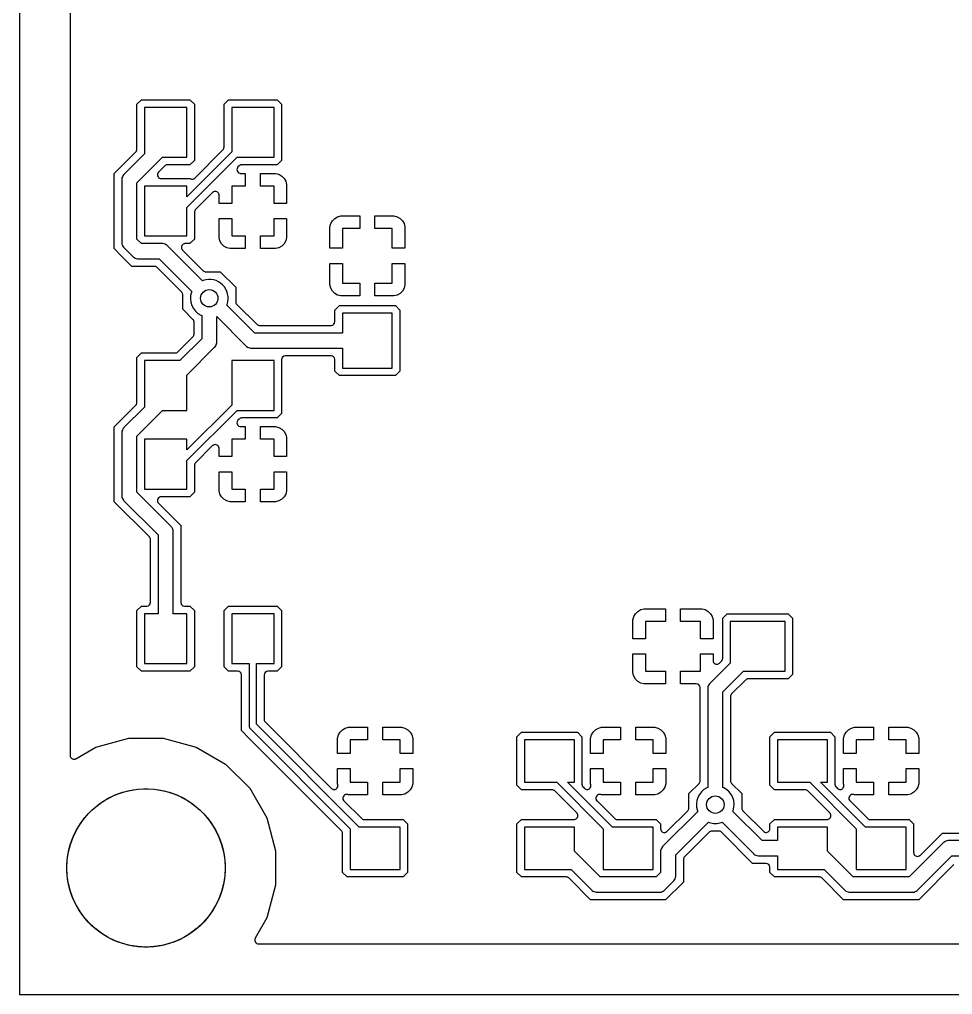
# Model space of a CAD drawing. Header units: millimetres. Extents: x 0 to 122, y 0 to 48.
# Drawn here: x 0 to 18.73, y 0 to 19.56 of the extents above; entities that cross this region are included whole.
import ezdxf

# ---------------------------------------------------------------- set-up
doc = ezdxf.new("R2010")
doc.units = ezdxf.units.MM

msp = doc.modelspace()

# ---------------------------------------------------------------- linework, layer by layer
at = {"layer": '16_copper'}
msp.add_lwpolyline([(1.016, 42.975), (1.016, 4.798), (1.017, 4.795), (1.016, 4.791, 0.45857), (1.111, 4.724), (1.118, 4.727), (1.124, 4.729, 0.021981), (1.13, 4.732), (1.535, 4.966), (2.197, 5.143), (2.883, 5.143), (3.545, 4.966), (4.139, 4.623), (4.623, 4.139), (4.966, 3.545), (5.143, 2.883), (5.143, 2.197), (4.966, 1.535), (4.732, 1.13), (4.731, 1.127), (4.729, 1.124, 0.458572), (4.778, 1.019), (4.785, 1.018), (4.792, 1.016, 0.021983), (4.798, 1.016), (25.782, 1.016)], format="xyb", dxfattribs=at)
at = {"layer": '1_copper'}
for points in [[(1.016, 42.975), (1.016, 4.798), (1.017, 4.795), (1.016, 4.791, 0.45857), (1.111, 4.724), (1.118, 4.727), (1.124, 4.729, 0.021981), (1.13, 4.732), (1.535, 4.966), (2.197, 5.143), (2.883, 5.143), (3.545, 4.966), (4.139, 4.623), (4.623, 4.139), (4.966, 3.545), (5.143, 2.883), (5.143, 2.197), (4.966, 1.535), (4.732, 1.13), (4.731, 1.127), (4.729, 1.124, 0.458572), (4.778, 1.019), (4.785, 1.018), (4.792, 1.016, 0.021983), (4.798, 1.016), (28.957, 1.016)], [(18.76, 2.608), (18.053, 1.9), (16.547, 1.9), (16.113, 2.335), (16.106, 2.34), (16.099, 2.346, 0.087651), (16.075, 2.356), (16.067, 2.356), (16.059, 2.358), (15.157, 2.358), (15.068, 2.447), (15.068, 2.554), (15.067, 2.56, 0.392588), (14.991, 2.63), (14.719, 2.63), (14.092, 3.257), (14.085, 3.262), (14.079, 3.268, 0.087651), (14.054, 3.278), (14.047, 3.278), (14.038, 3.279), (13.902, 3.279), (13.894, 3.278), (13.885, 3.278, 0.087654), (13.861, 3.267), (13.855, 3.262), (13.848, 3.257), (13.352, 2.761), (13.347, 2.754), (13.341, 2.748, 0.087651), (13.331, 2.723), (13.331, 2.716), (13.33, 2.707), (13.33, 2.257), (12.973, 1.9), (11.467, 1.9), (11.033, 2.335), (11.026, 2.34), (11.019, 2.346, 0.087651), (10.995, 2.356), (10.987, 2.356), (10.979, 2.358), (10.077, 2.358), (9.988, 2.447), (9.988, 3.423), (10.077, 3.512), (11.135, 3.512), (11.138, 3.513), (11.141, 3.513, 0.54841), (11.202, 3.626), (11.197, 3.633), (11.193, 3.639, 0.015772), (11.189, 3.642), (10.746, 4.085), (10.74, 4.09), (10.733, 4.096, 0.087651), (10.709, 4.106), (10.701, 4.106), (10.693, 4.108), (10.077, 4.108), (9.988, 4.197), (9.988, 5.173), (10.077, 5.262), (11.203, 5.262), (11.292, 5.173), (11.292, 4.217), (11.294, 4.209), (11.294, 4.201, 0.069378), (11.305, 4.176), (11.309, 4.171), (11.31, 4.17), (11.312, 4.166), (11.314, 4.165), (11.315, 4.164), (11.343, 4.135, 0.087055), (11.373, 4.117), (11.381, 4.114), (11.383, 4.114), (11.385, 4.114, 0.218355), (11.446, 4.13), (11.452, 4.137), (11.459, 4.144, 0.121774), (11.473, 4.188), (11.472, 4.198), (11.472, 4.206, 0.008338), (11.471, 4.209), (11.466, 4.227), (11.466, 4.533), (11.72, 4.533), (11.72, 4.26), (12.068, 4.26), (12.068, 4.006), (11.687, 4.006), (11.669, 4.011, 0.663356), (11.582, 3.9), (11.588, 3.892), (11.593, 3.885, 0.009572), (11.595, 3.883), (11.944, 3.535), (11.95, 3.53), (11.957, 3.524, 0.087651), (11.981, 3.514), (11.989, 3.514), (11.997, 3.512), (12.783, 3.512), (12.872, 3.423), (12.872, 3.327), (12.873, 3.325), (12.873, 3.322, 0.54841), (12.986, 3.261), (12.993, 3.266), (12.999, 3.27, 0.015772), (13.002, 3.274), (13.417, 3.688), (13.422, 3.695), (13.428, 3.701, 0.087651), (13.438, 3.726), (13.438, 3.733), (13.439, 3.742), (13.439, 4.03), (13.643, 4.233), (13.648, 4.24), (13.653, 4.247, 0.087651), (13.663, 4.271), (13.664, 4.278), (13.665, 4.287), (13.665, 6.155), (13.664, 6.16, 0.392588), (13.589, 6.231), (13.272, 6.231), (13.272, 6.485), (13.67, 6.485), (13.67, 6.833), (13.924, 6.833), (13.924, 6.704), (13.924, 6.701), (13.924, 6.698, 0.54841), (14.037, 6.638), (14.044, 6.643), (14.051, 6.647), (14.052, 6.649), (14.054, 6.65), (14.095, 6.691, 0.144304), (14.116, 6.729), (14.116, 6.737), (14.118, 6.745), (14.118, 7.548), (14.207, 7.637), (15.433, 7.637), (15.522, 7.548), (15.522, 6.422), (15.433, 6.333), (14.63, 6.333), (14.622, 6.331), (14.613, 6.331, 0.087654), (14.589, 6.32), (14.583, 6.316), (14.576, 6.31), (14.297, 6.031), (14.292, 6.024), (14.287, 6.018, 0.087651), (14.277, 5.993), (14.276, 5.986), (14.275, 5.977), (14.275, 4.287), (14.276, 4.281, 0.000083), (14.276, 4.281), (14.276, 4.279), (14.277, 4.27, 0.087654), (14.287, 4.246), (14.292, 4.24), (14.297, 4.233), (14.501, 4.03), (14.501, 3.742), (14.502, 3.734), (14.502, 3.725, 0.087654), (14.513, 3.701), (14.518, 3.695), (14.523, 3.688), (14.938, 3.274), (14.94, 3.272), (14.942, 3.27, 0.54841), (15.065, 3.307), (15.066, 3.315), (15.067, 3.323, 0.01577), (15.068, 3.327), (15.068, 3.423), (15.157, 3.512), (16.215, 3.512), (16.218, 3.513), (16.221, 3.513, 0.54841), (16.282, 3.626), (16.277, 3.633), (16.273, 3.639, 0.015772), (16.269, 3.642), (15.826, 4.085), (15.82, 4.09), (15.813, 4.096, 0.087651), (15.789, 4.106), (15.781, 4.106), (15.773, 4.108), (15.157, 4.108), (15.068, 4.197), (15.068, 5.173), (15.157, 5.262), (16.283, 5.262), (16.372, 5.173), (16.372, 4.217), (16.374, 4.209), (16.374, 4.201, 0.069378), (16.385, 4.176), (16.389, 4.171), (16.39, 4.17), (16.392, 4.166), (16.394, 4.165), (16.395, 4.164), (16.423, 4.135, 0.087055), (16.453, 4.117), (16.461, 4.114), (16.463, 4.114), (16.465, 4.114, 0.218355), (16.526, 4.13), (16.532, 4.137), (16.539, 4.144, 0.121774), (16.553, 4.188), (16.552, 4.198), (16.552, 4.206, 0.008338), (16.551, 4.209), (16.546, 4.227), (16.546, 4.533), (16.8, 4.533), (16.8, 4.26), (17.148, 4.26), (17.148, 4.006), (16.767, 4.006), (16.749, 4.011, 0.663356), (16.662, 3.9), (16.668, 3.892), (16.673, 3.885, 0.009572), (16.675, 3.883), (17.024, 3.535), (17.03, 3.53), (17.037, 3.524, 0.087651), (17.061, 3.514), (17.069, 3.514), (17.077, 3.512), (17.863, 3.512), (17.952, 3.423), (17.952, 2.846), (17.953, 2.844), (17.953, 2.841, 0.54841), (18.066, 2.78), (18.073, 2.785), (18.079, 2.789, 0.015772), (18.082, 2.792), (18.53, 3.24), (20.071, 3.24)], [(20.3, 3.087), (18.656, 3.087), (18.65, 3.087), (18.645, 3.087, 0.153128), (18.56, 3.053), (18.548, 3.043), (17.863, 2.358), (16.737, 2.358), (16.22, 2.874), (16.22, 3.36), (15.22, 3.36), (15.22, 3.087), (14.908, 3.087), (14.323, 3.673), (14.329, 3.688, 0.376373), (14.138, 4.15), (14.122, 4.156), (14.122, 6.072), (14.536, 6.485), (15.37, 6.485), (15.37, 7.485), (14.27, 7.485), (14.27, 6.651), (13.862, 6.243), (13.859, 6.238), (13.854, 6.234, 0.153125), (13.818, 6.151), (13.818, 6.135), (13.818, 4.156), (13.802, 4.15, 0.376373), (13.611, 3.688), (13.617, 3.673), (12.917, 2.973), (12.913, 2.968), (12.909, 2.964, 0.153125), (12.873, 2.88), (12.872, 2.865), (12.872, 2.447), (12.783, 2.358), (11.657, 2.358), (11.14, 2.874), (11.14, 3.36), (10.14, 3.36), (10.14, 2.51), (11.073, 2.51), (11.486, 2.097), (11.49, 2.094), (11.494, 2.09, 0.153125), (11.578, 2.054), (11.594, 2.053), (12.846, 2.053), (12.852, 2.053), (12.858, 2.053, 0.153128), (12.942, 2.087), (12.954, 2.097), (13.133, 2.276), (13.136, 2.28), (13.14, 2.284, 0.153125), (13.176, 2.368), (13.177, 2.384), (13.177, 2.802), (13.833, 3.457), (13.848, 3.451, 0.165099), (14.092, 3.451), (14.107, 3.457), (14.737, 2.827), (14.742, 2.824), (14.746, 2.819, 0.153125), (14.829, 2.783), (14.845, 2.783), (15.22, 2.783), (15.22, 2.51), (16.153, 2.51), (16.566, 2.097), (16.57, 2.094), (16.574, 2.09, 0.153125), (16.658, 2.054), (16.674, 2.053), (17.926, 2.053), (17.932, 2.053), (17.938, 2.053, 0.153128), (18.022, 2.087), (18.034, 2.097), (18.719, 2.783), (20.3, 2.783)]]:
    msp.add_lwpolyline(points, format="xyb", dxfattribs=at)
for points in [[(2.447, 6.488), (2.358, 6.577), (2.358, 7.703), (2.447, 7.792), (2.554, 7.792), (2.56, 7.793, 0.392588), (2.63, 7.869), (2.63, 9.126), (2.629, 9.135), (2.628, 9.143, 0.087654), (2.618, 9.167), (2.613, 9.173), (2.608, 9.18), (1.9, 9.887), (1.9, 11.393), (2.335, 11.827), (2.34, 11.834), (2.346, 11.841, 0.087651), (2.356, 11.865), (2.356, 11.873), (2.358, 11.881), (2.358, 12.783), (2.447, 12.872), (3.125, 12.872), (3.133, 12.874), (3.142, 12.874, 0.087654), (3.166, 12.885), (3.172, 12.889), (3.179, 12.895), (3.483, 13.199), (3.488, 13.206), (3.493, 13.212, 0.087651), (3.503, 13.237), (3.504, 13.244), (3.505, 13.253), (3.505, 13.493), (3.504, 13.501), (3.503, 13.51, 0.087654), (3.493, 13.534), (3.488, 13.54), (3.483, 13.547), (3.279, 13.75), (3.279, 14.038), (3.278, 14.046), (3.278, 14.055, 0.087654), (3.267, 14.079), (3.262, 14.085), (3.257, 14.092), (2.761, 14.588), (2.754, 14.593), (2.748, 14.599, 0.087651), (2.723, 14.609), (2.716, 14.609), (2.707, 14.61), (2.257, 14.61), (2.057, 14.811), (2.057, 14.811), (1.9, 14.967), (1.9, 16.473), (2.335, 16.907), (2.34, 16.914), (2.346, 16.921, 0.087651), (2.356, 16.945), (2.356, 16.953), (2.358, 16.961), (2.358, 17.863), (2.447, 17.952), (3.423, 17.952), (3.512, 17.863), (3.512, 16.737), (3.423, 16.648), (2.969, 16.648), (2.961, 16.646), (2.952, 16.646, 0.087654), (2.928, 16.635), (2.922, 16.631), (2.915, 16.625), (2.792, 16.502), (2.791, 16.5), (2.789, 16.498, 0.54841), (2.826, 16.375), (2.834, 16.374), (2.842, 16.373, 0.01577), (2.846, 16.372), (3.427, 16.372), (3.43, 16.37, 0.332584), (3.52, 16.383), (4.085, 16.949), (4.09, 16.955), (4.096, 16.962, 0.087651), (4.106, 16.986), (4.106, 16.994), (4.108, 17.002), (4.108, 17.863), (4.197, 17.952), (5.173, 17.952), (5.262, 17.863), (5.262, 16.737), (5.173, 16.648), (4.462, 16.648), (4.454, 16.646), (4.446, 16.646, 0.069383), (4.421, 16.635), (4.416, 16.631), (4.409, 16.625), (4.387, 16.604, 0.572911), (4.421, 16.477), (4.429, 16.476), (4.436, 16.474, 0.015791), (4.441, 16.474), (4.533, 16.474), (4.533, 16.22), (4.26, 16.22), (4.26, 15.872), (4.006, 15.872), (4.006, 16.039), (4.006, 16.042), (4.006, 16.044, 0.54841), (3.893, 16.105), (3.886, 16.1), (3.879, 16.096, 0.015772), (3.876, 16.093), (3.535, 15.751), (3.53, 15.745), (3.524, 15.738, 0.087651), (3.514, 15.714), (3.514, 15.706), (3.512, 15.698), (3.512, 15.157), (3.423, 15.068), (3.327, 15.068), (3.325, 15.067), (3.322, 15.067, 0.54841), (3.261, 14.954), (3.266, 14.947), (3.27, 14.941, 0.015772), (3.274, 14.938), (3.688, 14.523), (3.695, 14.518), (3.701, 14.512, 0.087651), (3.726, 14.502), (3.733, 14.502), (3.742, 14.501), (4.03, 14.501), (4.341, 14.19), (4.341, 13.902), (4.342, 13.894), (4.342, 13.885, 0.087654), (4.353, 13.861), (4.358, 13.855), (4.363, 13.848), (4.764, 13.447), (4.771, 13.442), (4.777, 13.437, 0.087651), (4.802, 13.427), (4.809, 13.426), (4.818, 13.425), (6.256, 13.425), (6.262, 13.426, 0.392588), (6.333, 13.501), (6.333, 13.733), (6.422, 13.822), (7.548, 13.822), (7.637, 13.733), (7.637, 12.507), (7.548, 12.418), (6.422, 12.418), (6.333, 12.507), (6.333, 12.739), (6.332, 12.745, 0.392588), (6.256, 12.815), (5.339, 12.815), (5.333, 12.814, 0.392588), (5.262, 12.739), (5.262, 11.657), (5.173, 11.568), (4.462, 11.568), (4.454, 11.566), (4.446, 11.566, 0.069383), (4.421, 11.555), (4.416, 11.551), (4.409, 11.545), (4.387, 11.524, 0.572911), (4.421, 11.397), (4.429, 11.396), (4.436, 11.394, 0.015791), (4.441, 11.394), (4.533, 11.394), (4.533, 11.14), (4.26, 11.14), (4.26, 10.792), (4.006, 10.792), (4.006, 10.959), (4.006, 10.962), (4.006, 10.964, 0.54841), (3.893, 11.025), (3.886, 11.02), (3.879, 11.016, 0.015772), (3.876, 11.013), (3.535, 10.671), (3.532, 10.668), (3.531, 10.667), (3.529, 10.664), (3.524, 10.658, 0.01577), (3.522, 10.654), (3.52, 10.65), (3.519, 10.649), (3.518, 10.644), (3.515, 10.638, 0.015767), (3.514, 10.634), (3.514, 10.63), (3.513, 10.628), (3.513, 10.623), (3.512, 10.618), (3.512, 10.077), (3.423, 9.988), (2.846, 9.988), (2.844, 9.987), (2.841, 9.987, 0.54841), (2.78, 9.874), (2.785, 9.867), (2.789, 9.861, 0.015772), (2.792, 9.858), (3.24, 9.41), (3.24, 7.869), (3.241, 7.863, 0.392588), (3.316, 7.792), (3.423, 7.792), (3.512, 7.703), (3.512, 6.577), (3.423, 6.488)], [(3.36, 7.64), (3.087, 7.64), (3.087, 9.284), (3.087, 9.29), (3.087, 9.295, 0.153128), (3.053, 9.38), (3.043, 9.392), (2.358, 10.077), (2.358, 11.203), (2.874, 11.72), (3.36, 11.72), (3.36, 12.429), (3.918, 12.987), (3.921, 12.992), (3.926, 12.996, 0.153125), (3.962, 13.079), (3.962, 13.095), (3.962, 13.602), (4.552, 13.012), (4.557, 13.009), (4.561, 13.004, 0.153125), (4.644, 12.968), (4.66, 12.968), (6.485, 12.968), (6.485, 12.57), (7.485, 12.57), (7.485, 13.67), (6.485, 13.67), (6.485, 13.272), (4.723, 13.272), (4.163, 13.833), (4.169, 13.848, 0.621838), (3.688, 14.329), (3.673, 14.323), (2.973, 15.023), (2.968, 15.027), (2.964, 15.031, 0.153125), (2.88, 15.067), (2.865, 15.068), (2.447, 15.068), (2.358, 15.157), (2.358, 16.283), (2.874, 16.8), (3.36, 16.8), (3.36, 17.8), (2.51, 17.8), (2.51, 16.867), (2.097, 16.454), (2.094, 16.45), (2.09, 16.446, 0.153125), (2.054, 16.362), (2.053, 16.346), (2.053, 15.094), (2.053, 15.088), (2.053, 15.082, 0.153128), (2.087, 14.998), (2.097, 14.986), (2.276, 14.807), (2.28, 14.804), (2.284, 14.8, 0.153125), (2.368, 14.764), (2.384, 14.763), (2.802, 14.763), (3.457, 14.107), (3.451, 14.092, 0.376373), (3.642, 13.63), (3.658, 13.624), (3.658, 13.158), (3.219, 12.72), (2.51, 12.72), (2.51, 11.787), (2.097, 11.374), (2.094, 11.37), (2.09, 11.366, 0.153125), (2.054, 11.282), (2.053, 11.266), (2.053, 10.014), (2.053, 10.008), (2.053, 10.002, 0.153128), (2.087, 9.918), (2.097, 9.906), (2.783, 9.221), (2.783, 7.64), (2.51, 7.64), (2.51, 6.64), (3.36, 6.64)], [(6.577, 2.358), (6.488, 2.447), (6.488, 3.233), (6.486, 3.241), (6.486, 3.249, 0.087654), (6.475, 3.274), (6.471, 3.279), (6.465, 3.286), (4.613, 5.139), (4.456, 5.295), (4.456, 6.411), (4.456, 6.417, 0.392588), (4.38, 6.488), (4.197, 6.488), (4.108, 6.577), (4.108, 7.703), (4.197, 7.792), (5.173, 7.792), (5.262, 7.703), (5.262, 6.577), (5.173, 6.488), (4.99, 6.488), (4.984, 6.487, 0.392588), (4.914, 6.411), (4.914, 5.516), (4.915, 5.508), (4.915, 5.499, 0.087654), (4.926, 5.475), (4.931, 5.469), (4.936, 5.462), (6.263, 4.135), (6.265, 4.134), (6.266, 4.132, 0.077297), (6.293, 4.117), (6.301, 4.114), (6.303, 4.114), (6.305, 4.114, 0.218355), (6.366, 4.13), (6.372, 4.137), (6.379, 4.144, 0.121774), (6.393, 4.188), (6.392, 4.198), (6.392, 4.206, 0.008338), (6.391, 4.209), (6.386, 4.227), (6.386, 4.533), (6.64, 4.533), (6.64, 4.26), (6.988, 4.26), (6.988, 4.006), (6.607, 4.006), (6.589, 4.011, 0.663356), (6.502, 3.9), (6.508, 3.892), (6.513, 3.885, 0.009572), (6.515, 3.883), (6.864, 3.535), (6.87, 3.53), (6.877, 3.524, 0.087651), (6.901, 3.514), (6.909, 3.514), (6.917, 3.512), (7.703, 3.512), (7.792, 3.423), (7.792, 2.447), (7.703, 2.358)], [(7.64, 3.36), (6.823, 3.36), (4.761, 5.422), (4.761, 6.64), (5.11, 6.64), (5.11, 7.64), (4.26, 7.64), (4.26, 6.64), (4.609, 6.64), (4.609, 5.39), (4.61, 5.382), (4.611, 5.373, 0.087654), (4.621, 5.349), (4.626, 5.343), (4.631, 5.336), (6.64, 3.327), (6.64, 2.51), (7.64, 2.51)]]:
    msp.add_lwpolyline(points, format="xyb", close=True, dxfattribs=at)
for points in [[(3.36, 15.792), (4.368, 16.8), (5.11, 16.8), (5.11, 17.8), (4.26, 17.8), (4.26, 16.908), (3.36, 16.008), (3.36, 16.22), (2.51, 16.22), (2.51, 15.22), (3.36, 15.22)], [(5.11, 15.872), (5.11, 16.22), (4.837, 16.22), (4.837, 16.474), (5.143, 16.474), (5.208, 16.457), (5.266, 16.423), (5.313, 16.376), (5.347, 16.318), (5.364, 16.253), (5.364, 15.872)], [(4.227, 14.966), (4.162, 14.983), (4.104, 15.017), (4.057, 15.064), (4.023, 15.122), (4.006, 15.187), (4.006, 15.568), (4.26, 15.568), (4.26, 15.22), (4.533, 15.22), (4.533, 14.966)], [(4.837, 14.966), (4.837, 15.22), (5.11, 15.22), (5.11, 15.568), (5.364, 15.568), (5.364, 15.187), (5.347, 15.122), (5.313, 15.064), (5.266, 15.017), (5.208, 14.983), (5.143, 14.966)], [(6.231, 14.972), (6.231, 15.403), (6.248, 15.468), (6.282, 15.526), (6.329, 15.573), (6.387, 15.607), (6.452, 15.624), (6.833, 15.624), (6.833, 15.37), (6.485, 15.37), (6.485, 14.972)], [(7.485, 14.972), (7.485, 15.37), (7.137, 15.37), (7.137, 15.624), (7.518, 15.624), (7.583, 15.607), (7.641, 15.573), (7.688, 15.526), (7.722, 15.468), (7.739, 15.403), (7.739, 14.972)], [(6.452, 14.016), (6.387, 14.033), (6.329, 14.067), (6.282, 14.114), (6.248, 14.172), (6.231, 14.237), (6.231, 14.668), (6.485, 14.668), (6.485, 14.27), (6.833, 14.27), (6.833, 14.016)], [(7.137, 14.016), (7.137, 14.27), (7.485, 14.27), (7.485, 14.668), (7.739, 14.668), (7.739, 14.237), (7.722, 14.172), (7.688, 14.114), (7.641, 14.067), (7.583, 14.033), (7.518, 14.016)], [(3.36, 10.712), (4.368, 11.72), (5.11, 11.72), (5.11, 12.72), (4.26, 12.72), (4.26, 11.828), (3.36, 10.928), (3.36, 11.14), (2.51, 11.14), (2.51, 10.14), (3.36, 10.14)], [(5.11, 10.792), (5.11, 11.14), (4.837, 11.14), (4.837, 11.394), (5.143, 11.394), (5.208, 11.377), (5.266, 11.343), (5.313, 11.296), (5.347, 11.238), (5.364, 11.173), (5.364, 10.792)], [(4.227, 9.886), (4.162, 9.903), (4.104, 9.937), (4.057, 9.984), (4.023, 10.042), (4.006, 10.107), (4.006, 10.488), (4.26, 10.488), (4.26, 10.14), (4.533, 10.14), (4.533, 9.886)], [(4.837, 9.886), (4.837, 10.14), (5.11, 10.14), (5.11, 10.488), (5.364, 10.488), (5.364, 10.107), (5.347, 10.042), (5.313, 9.984), (5.266, 9.937), (5.208, 9.903), (5.143, 9.886)], [(12.316, 7.137), (12.316, 7.518), (12.333, 7.583), (12.367, 7.641), (12.414, 7.688), (12.472, 7.722), (12.537, 7.739), (12.968, 7.739), (12.968, 7.485), (12.57, 7.485), (12.57, 7.137)], [(13.67, 7.137), (13.67, 7.485), (13.272, 7.485), (13.272, 7.739), (13.703, 7.739), (13.768, 7.722), (13.826, 7.688), (13.873, 7.641), (13.907, 7.583), (13.924, 7.518), (13.924, 7.137)], [(12.537, 6.231), (12.472, 6.248), (12.414, 6.282), (12.367, 6.329), (12.333, 6.387), (12.316, 6.452), (12.316, 6.833), (12.57, 6.833), (12.57, 6.485), (12.968, 6.485), (12.968, 6.231)], [(6.386, 4.837), (6.386, 5.143), (6.403, 5.208), (6.437, 5.266), (6.484, 5.313), (6.542, 5.347), (6.607, 5.364), (6.988, 5.364), (6.988, 5.11), (6.64, 5.11), (6.64, 4.837)], [(7.64, 4.837), (7.64, 5.11), (7.292, 5.11), (7.292, 5.364), (7.673, 5.364), (7.738, 5.347), (7.796, 5.313), (7.843, 5.266), (7.877, 5.208), (7.894, 5.143), (7.894, 4.837)], [(11.466, 4.837), (11.466, 5.143), (11.483, 5.208), (11.517, 5.266), (11.564, 5.313), (11.622, 5.347), (11.687, 5.364), (12.068, 5.364), (12.068, 5.11), (11.72, 5.11), (11.72, 4.837)], [(12.72, 4.837), (12.72, 5.11), (12.372, 5.11), (12.372, 5.364), (12.753, 5.364), (12.818, 5.347), (12.876, 5.313), (12.923, 5.266), (12.957, 5.208), (12.974, 5.143), (12.974, 4.837)], [(16.546, 4.837), (16.546, 5.143), (16.563, 5.208), (16.597, 5.266), (16.644, 5.313), (16.702, 5.347), (16.767, 5.364), (17.148, 5.364), (17.148, 5.11), (16.8, 5.11), (16.8, 4.837)], [(17.8, 4.837), (17.8, 5.11), (17.452, 5.11), (17.452, 5.364), (17.833, 5.364), (17.898, 5.347), (17.956, 5.313), (18.003, 5.266), (18.037, 5.208), (18.054, 5.143), (18.054, 4.837)], [(12.72, 3.36), (11.903, 3.36), (11.003, 4.26), (11.14, 4.26), (11.14, 5.11), (10.14, 5.11), (10.14, 4.26), (10.787, 4.26), (11.72, 3.327), (11.72, 2.51), (12.72, 2.51)], [(17.8, 3.36), (16.983, 3.36), (16.083, 4.26), (16.22, 4.26), (16.22, 5.11), (15.22, 5.11), (15.22, 4.26), (15.867, 4.26), (16.8, 3.327), (16.8, 2.51), (17.8, 2.51)], [(7.292, 4.006), (7.292, 4.26), (7.64, 4.26), (7.64, 4.533), (7.894, 4.533), (7.894, 4.227), (7.877, 4.162), (7.843, 4.104), (7.796, 4.057), (7.738, 4.023), (7.673, 4.006)], [(12.372, 4.006), (12.372, 4.26), (12.72, 4.26), (12.72, 4.533), (12.974, 4.533), (12.974, 4.227), (12.957, 4.162), (12.923, 4.104), (12.876, 4.057), (12.818, 4.023), (12.753, 4.006)], [(17.452, 4.006), (17.452, 4.26), (17.8, 4.26), (17.8, 4.533), (18.054, 4.533), (18.054, 4.227), (18.037, 4.162), (18.003, 4.104), (17.956, 4.057), (17.898, 4.023), (17.833, 4.006)]]:
    msp.add_lwpolyline(points, close=True, dxfattribs=at)
at = {"layer": 'drills_NPTH'}
msp.add_circle((2.54, 2.54), 1.588, dxfattribs=at)
at = {"layer": 'drills_via_1_16'}
for centre in [(3.81, 13.97), (13.97, 3.81)]:
    msp.add_circle(centre, 0.175, dxfattribs=at)
at = {"layer": 'holes'}
msp.add_lwpolyline([(4.128, 2.488), (4.121, 2.384), (4.107, 2.281), (4.087, 2.179), (4.06, 2.079), (4.027, 1.981), (3.987, 1.884), (3.941, 1.791), (3.889, 1.701), (3.831, 1.615), (3.768, 1.532), (3.699, 1.454), (3.626, 1.381), (3.548, 1.312), (3.465, 1.249), (3.379, 1.191), (3.289, 1.139), (3.196, 1.093), (3.099, 1.053), (3.001, 1.02), (2.901, 0.993), (2.799, 0.973), (2.696, 0.959), (2.592, 0.953), (2.488, 0.953), (2.384, 0.959), (2.281, 0.973), (2.179, 0.993), (2.079, 1.02), (1.981, 1.053), (1.884, 1.093), (1.791, 1.139), (1.701, 1.191), (1.615, 1.249), (1.532, 1.312), (1.454, 1.381), (1.381, 1.454), (1.312, 1.532), (1.249, 1.615), (1.191, 1.701), (1.139, 1.791), (1.093, 1.884), (1.053, 1.981), (1.02, 2.079), (0.993, 2.179), (0.973, 2.281), (0.959, 2.384), (0.953, 2.488), (0.953, 2.592), (0.959, 2.696), (0.973, 2.799), (0.993, 2.901), (1.02, 3.001), (1.053, 3.099), (1.093, 3.196), (1.139, 3.289), (1.191, 3.379), (1.249, 3.465), (1.312, 3.548), (1.381, 3.626), (1.454, 3.699), (1.532, 3.768), (1.615, 3.831), (1.701, 3.889), (1.791, 3.941), (1.884, 3.987), (1.981, 4.027), (2.079, 4.06), (2.179, 4.087), (2.281, 4.107), (2.384, 4.121), (2.488, 4.128), (2.592, 4.128), (2.696, 4.121), (2.799, 4.107), (2.901, 4.087), (3.001, 4.06), (3.099, 4.027), (3.196, 3.987), (3.289, 3.941), (3.379, 3.889), (3.465, 3.831), (3.548, 3.768), (3.626, 3.699), (3.699, 3.626), (3.768, 3.548), (3.831, 3.465), (3.889, 3.379), (3.941, 3.289), (3.987, 3.196), (4.027, 3.099), (4.06, 3.001), (4.087, 2.901), (4.107, 2.799), (4.121, 2.696), (4.128, 2.592), (4.128, 2.488)], close=True, dxfattribs=at)
at = {"layer": 'outline'}
msp.add_lwpolyline([(0, 0), (121.59, 0), (121.59, 48.25), (0, 48.25), (0, 0)], close=True, dxfattribs=at)

doc.saveas('drawing.dxf')
